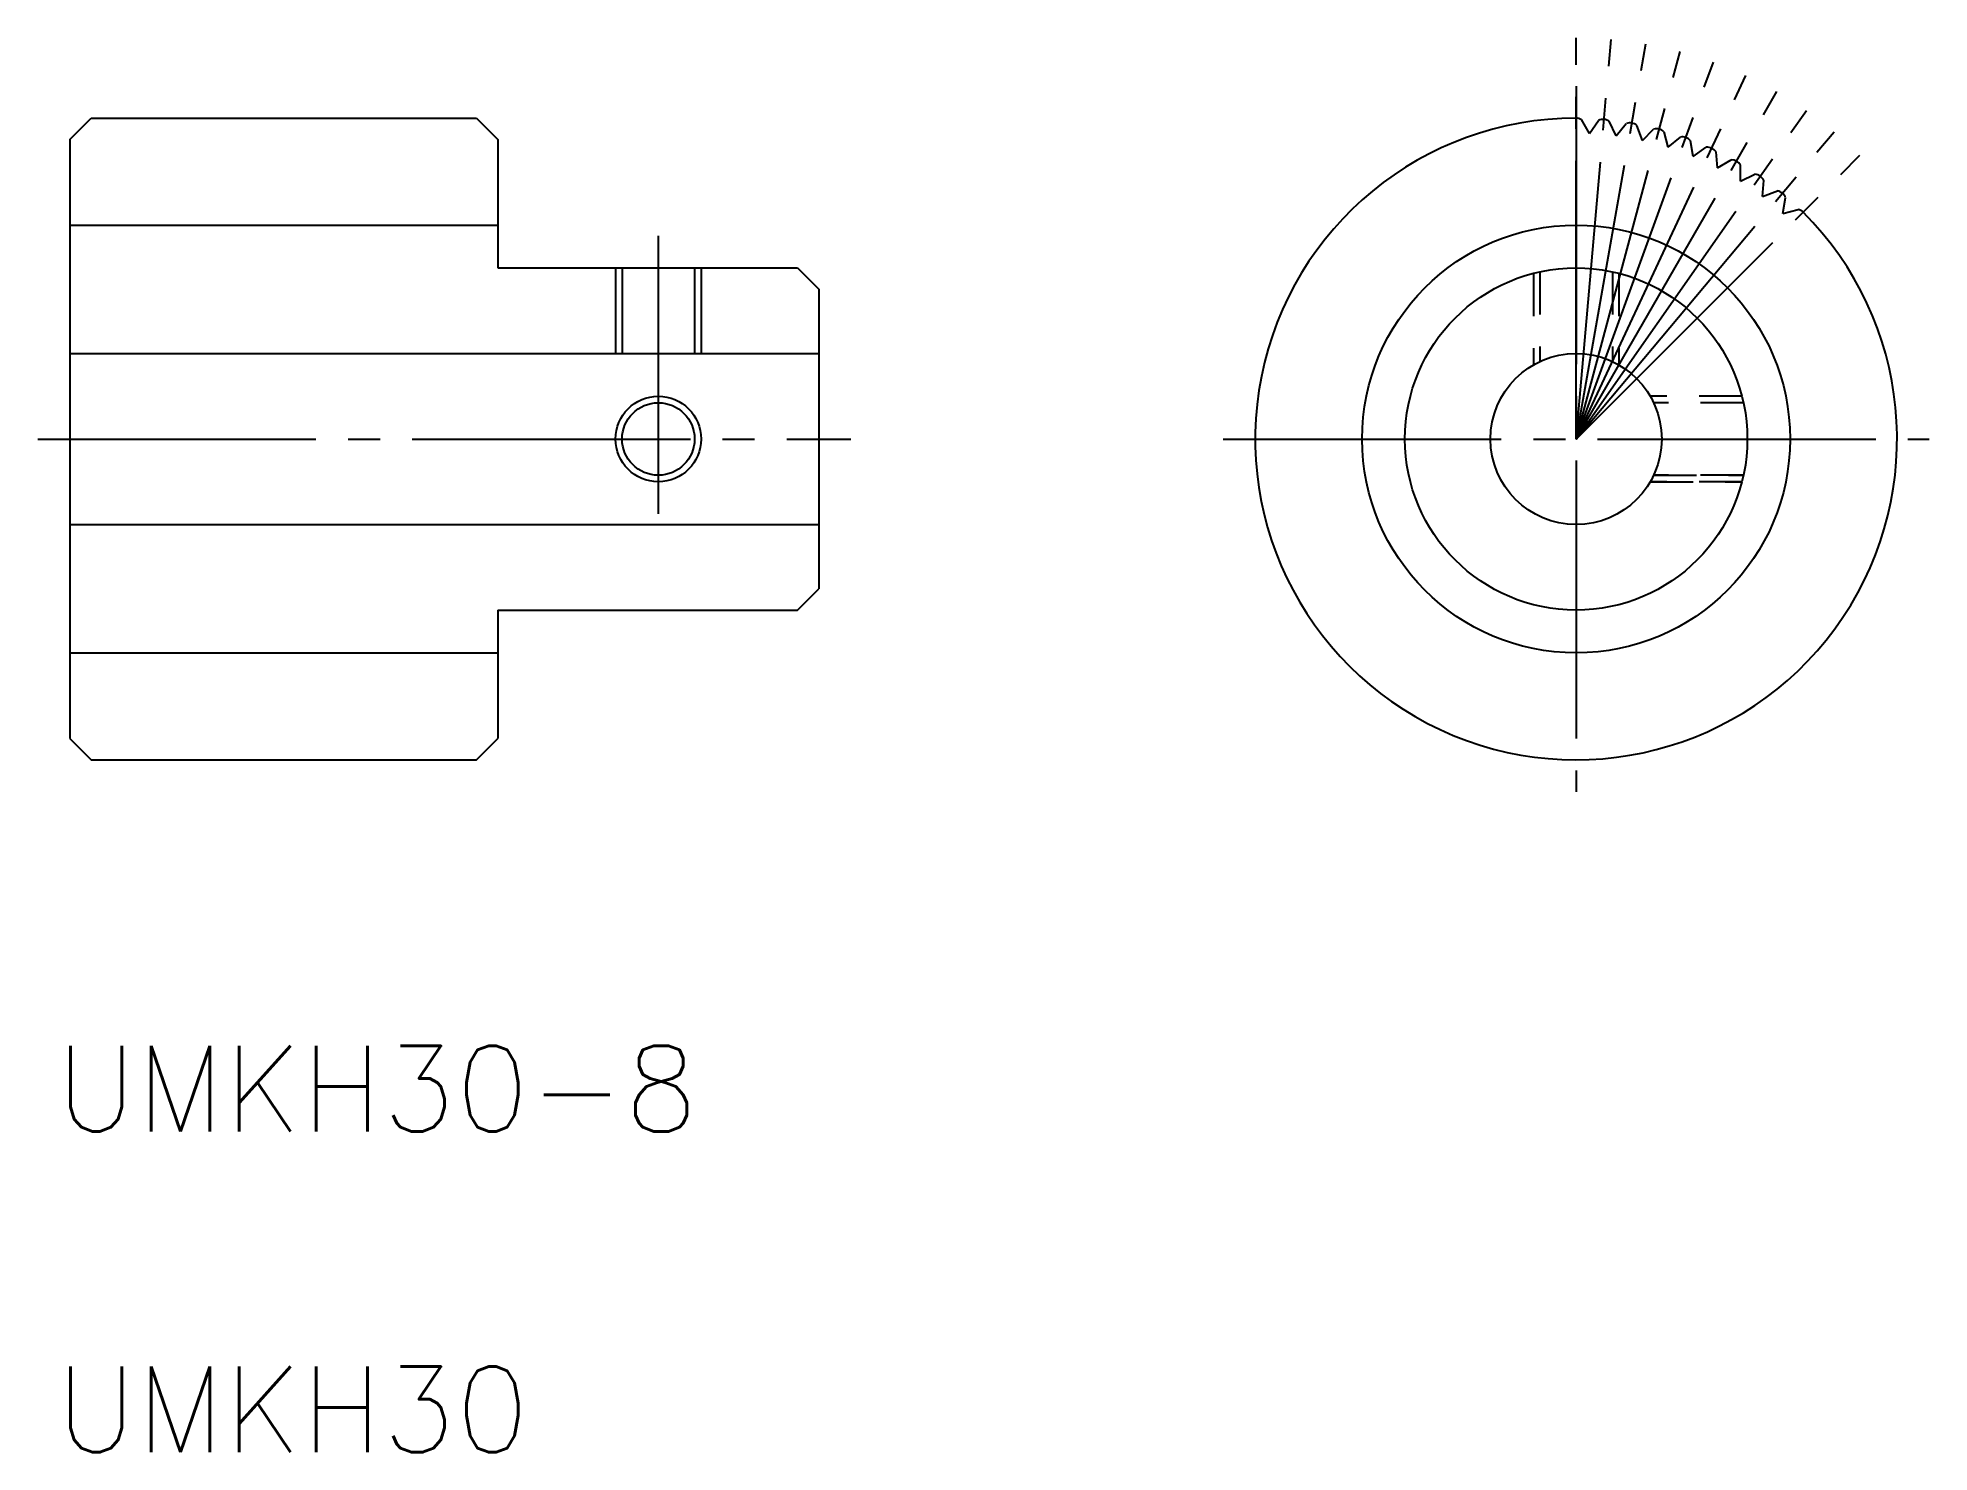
# Model space of a CAD drawing. Extents: x 101.8 to 190.1, y 22.8 to 88.9.
import ezdxf

# ---------------------------------------------------------------- set-up
doc = ezdxf.new("R2010")
doc.units = 0
doc.linetypes.add('CENTER', pattern=[17.5, 13, -1.5, 1.5, -1.5])
doc.linetypes.add('DASHED', pattern=[3.5, 2, -1.5])
doc.layers.get('0').update_dxf_attribs({"linetype": 'CONTINUOUS'})
doc.layers.add('CENTER', color=1, linetype='CENTER')
doc.styles.get("Standard").update_dxf_attribs({"font": 'txt.shx'})

msp = doc.modelspace()

# ---------------------------------------------------------------- linework, layer by layer
at = {"color": 7, "linetype": 'CONTINUOUS'}
for p, q in [((103.253, 84.138), (104.253, 85.138)), ((104.253, 85.138), (122.253, 85.138)), ((122.253, 85.138), (123.253, 84.138)), ((174.27, 84.425), (173.897, 85.071)), ((174.27, 84.425), (174.698, 85.036)), ((175.513, 84.316), (175.198, 84.992)), ((175.513, 84.316), (175.993, 84.887)), ((103.253, 84.138), (103.253, 56.138)), ((123.253, 84.138), (123.253, 78.138)), ((176.742, 84.099), (176.486, 84.8)), ((176.742, 84.099), (177.269, 84.627)), ((177.947, 83.776), (177.754, 84.497)), ((177.947, 83.776), (178.518, 84.256)), ((179.119, 83.35), (178.989, 84.084)), ((179.119, 83.35), (179.73, 83.778)), ((180.25, 82.822), (180.185, 83.566)), ((180.25, 82.822), (180.896, 83.195)), ((181.33, 82.199), (181.33, 82.945)), ((181.33, 82.199), (182.006, 82.514)), ((182.352, 81.483), (182.417, 82.226)), ((182.352, 81.483), (183.053, 81.738)), ((183.308, 80.681), (183.437, 81.416)), ((183.308, 80.681), (184.028, 80.874)), ((103.253, 80.138), (123.253, 80.138)), ((123.253, 78.138), (137.253, 78.138)), ((129.06, 78.138), (129.06, 74.138)), ((132.447, 78.138), (132.447, 74.138)), ((137.253, 78.138), (138.253, 77.138)), ((138.253, 77.138), (138.253, 63.138)), ((103.253, 74.138), (138.253, 74.138)), ((103.253, 66.138), (138.253, 66.138)), ((137.253, 62.138), (138.253, 63.138)), ((123.253, 62.138), (123.253, 56.138)), ((123.253, 62.138), (137.253, 62.138)), ((103.253, 60.138), (123.253, 60.138)), ((103.253, 56.138), (104.253, 55.138)), ((122.253, 55.138), (123.253, 56.138)), ((104.253, 55.138), (122.253, 55.138))]:
    msp.add_line(p, q, dxfattribs=at)
at = {"color": 3, "linetype": 'CONTINUOUS'}
for p, q in [((128.753, 78.138), (128.753, 74.138)), ((132.753, 78.138), (132.753, 74.138))]:
    msp.add_line(p, q, dxfattribs=at)
at = {"color": 3, "linetype": 'DASHED'}
for p, q in [((171.647, 77.884), (171.647, 73.602)), ((171.953, 77.957), (171.953, 73.762)), ((175.34, 77.957), (175.34, 73.762)), ((175.647, 77.884), (175.647, 73.602)), ((181.393, 72.138), (177.111, 72.138)), ((181.465, 71.832), (177.27, 71.832)), ((177.111, 68.138), (181.393, 68.138)), ((181.393, 68.138), (177.111, 68.138)), ((177.27, 68.445), (181.465, 68.445)), ((181.465, 68.445), (177.27, 68.445))]:
    msp.add_line(p, q, dxfattribs=at)
at = {"color": 3, "linetype": 'CONTINUOUS'}
for centre, radius in [((173.647, 70.138), 10), ((130.753, 70.138), 2)]:
    msp.add_circle(centre, radius, dxfattribs=at)
at = {"color": 7, "linetype": 'CONTINUOUS'}
for centre, radius in [((173.647, 70.138), 8), ((173.647, 70.138), 4), ((130.753, 70.138), 1.694)]:
    msp.add_circle(centre, radius, dxfattribs=at)
for centre, radius, start, end in [((173.647, 70.138), 15, 90, 45), ((173.647, 84.638), 0.5, 59.9147, 90), ((174.91, 84.583), 0.5, 54.9147, 115.0853), ((176.165, 84.418), 0.5, 49.9147, 110.0853), ((177.399, 84.144), 0.5, 44.9147, 105.0853), ((178.606, 83.764), 0.5, 39.9147, 100.0853), ((179.775, 83.28), 0.5, 34.9147, 95.0853), ((180.897, 82.695), 0.5, 29.9147, 90.0853), ((181.963, 82.016), 0.5, 24.9147, 85.0853), ((182.967, 81.246), 0.5, 19.9147, 80.0853), ((183.9, 80.391), 0.5, 45, 75.0853)]:
    msp.add_arc(centre, radius, start, end, dxfattribs=at)
at = {"layer": 'CENTER', "color": 1, "linetype": 'CENTER'}
for p, q in [((173.647, 70.138), (173.647, 88.897)), ((173.647, 70.138), (175.282, 88.825)), ((173.647, 70.138), (176.904, 88.612)), ((173.647, 70.138), (178.502, 88.257)), ((173.647, 70.138), (180.062, 87.765)), ((173.647, 70.138), (181.574, 87.139)), ((173.647, 86.638), (173.647, 53.638)), ((173.647, 70.138), (183.026, 86.383)), ((173.647, 70.138), (184.406, 85.504)), ((173.647, 70.138), (185.704, 84.508)), ((173.647, 70.138), (186.911, 83.402)), ((130.753, 79.638), (130.753, 66.638)), ((101.753, 70.138), (139.753, 70.138)), ((157.147, 70.138), (190.147, 70.138))]:
    msp.add_line(p, q, dxfattribs=at)

# ---------------------------------------------------------------- texts
at = {"color": 7, "linetype": 'CONTINUOUS'}
for s, p in [('UMKH30-8', (102.595, 37.764)), ('UMKH30', (102.595, 22.764))]:
    msp.add_text(s, height=4, dxfattribs=at).set_placement(p)

doc.saveas('drawing.dxf')
